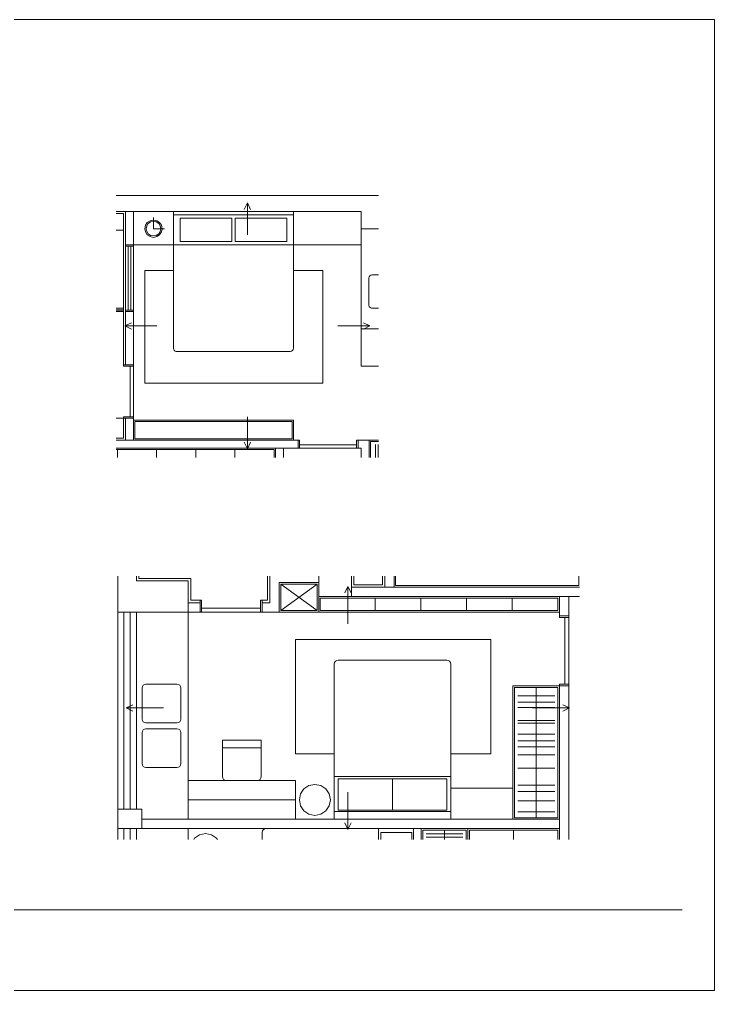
# Model space of a CAD drawing. Header units: millimetres. Extents: x -79780 to 76600, y 220 to 11660.
# Drawn here: x -51590 to -43400, y 220 to 11660 of the extents above; entities that cross this region are included whole.
import ezdxf

# ---------------------------------------------------------------- set-up
doc = ezdxf.new("R2010")
doc.units = ezdxf.units.MM
for name, color, linetype, lineweight, plot in [('DETAIL', 8, 'CONTINUOUS', 0, False), ('DIM', 4, 'CONTINUOUS', 0, False), ('FRAME', 8, 'CONTINUOUS', 0, False)]:
    doc.layers.add(name, color=color, linetype=linetype, lineweight=lineweight, plot=plot)

msp = doc.modelspace()

# ---------------------------------------------------------------- linework, layer by layer
at = {"layer": 'DETAIL'}
for p, q in [((-50450, 9584), (-47358, 9584)), ((-50450, 9584), (-47358, 9584)), ((-50450, 9396), (-47562, 9396)), ((-47562, 9396), (-50450, 9396)), ((-50246, 9396), (-50340, 9396)), ((-50340, 9396), (-50340, 9004)), ((-50246, 9004), (-50246, 9396)), ((-49775, 9396), (-50246, 9396)), ((-50246, 9396), (-50246, 9004)), ((-48362, 9396), (-49775, 9396)), ((-49775, 9396), (-49775, 7787)), ((-49775, 9004), (-49775, 9396)), ((-48362, 7787), (-48362, 9396)), ((-47562, 9396), (-48362, 9396)), ((-48362, 9396), (-48362, 9004)), ((-47562, 9396), (-47562, 9192)), ((-47562, 9192), (-47562, 9396)), ((-47562, 9004), (-47562, 9396)), ((-50364, 9372), (-50450, 9372)), ((-50450, 9372), (-50364, 9372)), ((-50364, 9176), (-50364, 9372)), ((-50364, 9372), (-50364, 7591)), ((-50105, 9235), (-50083, 9267)), ((-50083, 9267), (-50050, 9289)), ((-50072, 9256), (-50044, 9275)), ((-50050, 9289), (-50011, 9297)), ((-50044, 9275), (-50011, 9282)), ((-50011, 9195), (-50011, 9327)), ((-50011, 9297), (-49971, 9289)), ((-50011, 9282), (-49977, 9275)), ((-49977, 9275), (-49949, 9256)), ((-49971, 9289), (-49938, 9267)), ((-49938, 9267), (-49916, 9235)), ((-49775, 9357), (-48362, 9357)), ((-49697, 9043), (-49697, 9317)), ((-49697, 9317), (-49088, 9317)), ((-49088, 9317), (-49088, 9043)), ((-48441, 9317), (-49049, 9317)), ((-49049, 9317), (-49049, 9043)), ((-48441, 9043), (-48441, 9317)), ((-50450, 9176), (-50364, 9176)), ((-50113, 9195), (-50105, 9235)), ((-50105, 9156), (-50113, 9195)), ((-50083, 9123), (-50105, 9156)), ((-50097, 9195), (-50090, 9229)), ((-50090, 9162), (-50097, 9195)), ((-50090, 9229), (-50072, 9256)), ((-50072, 9134), (-50090, 9162)), ((-50011, 9195), (-49879, 9195)), ((-49949, 9256), (-49931, 9229)), ((-49931, 9162), (-49949, 9134)), ((-49916, 9156), (-49938, 9123)), ((-49931, 9229), (-49924, 9195)), ((-49924, 9195), (-49931, 9162)), ((-49916, 9235), (-49908, 9195)), ((-49908, 9195), (-49916, 9156)), ((-47562, 9192), (-47476, 9192)), ((-47358, 9192), (-47562, 9192)), ((-47358, 9192), (-47562, 9192)), ((-47562, 9192), (-47562, 8015)), ((-47358, 9192), (-47476, 9192)), ((-50050, 9101), (-50083, 9123)), ((-50044, 9116), (-50072, 9134)), ((-50011, 9093), (-50050, 9101)), ((-50011, 9109), (-50044, 9116)), ((-49977, 9116), (-50011, 9109)), ((-49971, 9101), (-50011, 9093)), ((-49949, 9134), (-49977, 9116)), ((-49938, 9123), (-49971, 9101)), ((-49088, 9043), (-49697, 9043)), ((-49049, 9043), (-48441, 9043)), ((-50246, 9004), (-50340, 9004)), ((-50340, 9004), (-50246, 9004)), ((-50340, 9004), (-50246, 9004)), ((-50340, 8988), (-50340, 9004)), ((-50246, 8988), (-50340, 8988)), ((-50340, 8988), (-50340, 8234)), ((-50246, 8988), (-50340, 8988)), ((-50309, 8988), (-50277, 8988)), ((-50309, 8234), (-50309, 8988)), ((-50277, 8988), (-50277, 8234)), ((-50246, 9004), (-50246, 8988)), ((-50246, 9004), (-49775, 9004)), ((-50246, 8234), (-50246, 8988)), ((-49775, 9004), (-48362, 9004)), ((-48362, 9004), (-47562, 9004)), ((-50112, 7375), (-50112, 8703)), ((-50112, 8703), (-49775, 8703)), ((-48362, 8703), (-48016, 8703)), ((-48016, 8703), (-48016, 7375)), ((-47471, 8627), (-47474, 8612)), ((-47474, 8612), (-47474, 8298)), ((-47463, 8639), (-47471, 8627)), ((-47450, 8648), (-47463, 8639)), ((-47435, 8651), (-47450, 8648)), ((-47358, 8651), (-47435, 8651)), ((-50364, 8258), (-50450, 8258)), ((-50450, 8238), (-50364, 8238)), ((-50364, 8238), (-50364, 8223)), ((-47474, 8298), (-47474, 8290)), ((-47474, 8290), (-47471, 8283)), ((-47471, 8283), (-47468, 8276)), ((-47468, 8276), (-47463, 8270)), ((-47463, 8270), (-47457, 8265)), ((-47457, 8265), (-47450, 8261)), ((-47450, 8261), (-47443, 8259)), ((-47443, 8259), (-47435, 8258)), ((-47435, 8258), (-47358, 8258)), ((-50364, 8223), (-50450, 8223)), ((-50364, 8219), (-50450, 8219)), ((-50340, 8234), (-50246, 8234)), ((-50340, 8234), (-50246, 8234)), ((-50340, 8219), (-50340, 8234)), ((-50246, 8219), (-50340, 8219)), ((-50340, 8219), (-50340, 7591)), ((-50246, 8219), (-50340, 8219)), ((-50277, 8234), (-50309, 8234)), ((-50246, 8234), (-50246, 8219)), ((-50246, 7591), (-50246, 8219)), ((-47562, 7575), (-47562, 8015)), ((-47562, 8015), (-47358, 8015)), ((-47562, 8015), (-47358, 8015)), ((-47562, 7575), (-47562, 8015)), ((-47562, 8015), (-47358, 8015)), ((-49775, 7787), (-49774, 7779)), ((-49774, 7779), (-49772, 7772)), ((-48365, 7772), (-48362, 7787)), ((-49772, 7772), (-49768, 7765)), ((-49768, 7765), (-49764, 7759)), ((-49764, 7759), (-49758, 7754)), ((-49758, 7754), (-49751, 7751)), ((-49751, 7751), (-49744, 7749)), ((-49744, 7749), (-49736, 7748)), ((-49736, 7748), (-48402, 7748)), ((-48402, 7748), (-48386, 7751)), ((-48386, 7751), (-48374, 7759)), ((-48374, 7759), (-48365, 7772)), ((-50246, 7591), (-50364, 7591)), ((-50364, 7591), (-50364, 7575)), ((-50364, 7575), (-50246, 7575)), ((-50246, 7591), (-50340, 7591)), ((-50340, 7591), (-50246, 7591)), ((-50285, 7575), (-50246, 7575)), ((-50285, 6979), (-50285, 7575)), ((-50246, 7575), (-50246, 7591)), ((-50246, 7575), (-50246, 6979)), ((-47358, 7575), (-47562, 7575)), ((-47358, 7575), (-47562, 7575)), ((-48016, 7375), (-50112, 7375)), ((-50246, 6979), (-50364, 6979)), ((-50364, 6979), (-50364, 6963)), ((-50246, 6979), (-50285, 6979)), ((-50246, 6963), (-50246, 6979)), ((-50450, 6963), (-50364, 6963)), ((-50364, 6963), (-50246, 6963)), ((-50364, 6963), (-50364, 6728)), ((-50364, 6963), (-50364, 6728)), ((-50246, 6963), (-50340, 6963)), ((-50340, 6963), (-50340, 6704)), ((-50246, 6704), (-50246, 6963)), ((-48362, 6939), (-50246, 6939)), ((-50246, 6939), (-50246, 6704)), ((-48378, 6924), (-50230, 6924)), ((-50230, 6924), (-50230, 6720)), ((-48378, 6720), (-48378, 6924)), ((-48362, 6704), (-48362, 6939)), ((-50364, 6728), (-50450, 6728)), ((-50364, 6728), (-50450, 6728)), ((-48307, 6704), (-50450, 6704)), ((-50340, 6704), (-50246, 6704)), ((-50246, 6704), (-48362, 6704)), ((-50230, 6720), (-48378, 6720)), ((-48307, 6610), (-48307, 6704)), ((-48307, 6610), (-48307, 6704)), ((-48307, 6704), (-48307, 6610)), ((-48292, 6704), (-48307, 6704)), ((-48292, 6610), (-48292, 6704)), ((-48292, 6610), (-48292, 6649)), ((-48292, 6649), (-47617, 6649)), ((-47617, 6704), (-47617, 6610)), ((-47601, 6704), (-47617, 6704)), ((-47617, 6649), (-47617, 6610)), ((-47601, 6610), (-47601, 6704)), ((-47468, 6704), (-47601, 6704)), ((-47601, 6704), (-47601, 6610)), ((-47601, 6610), (-47601, 6704)), ((-47358, 6704), (-47468, 6704)), ((-47468, 6704), (-47468, 6500)), ((-47468, 6500), (-47468, 6704)), ((-47358, 6688), (-47452, 6688)), ((-47452, 6688), (-47452, 6500)), ((-47396, 6654), (-47396, 6500)), ((-47365, 6654), (-47365, 6500)), ((-48574, 6610), (-50450, 6610)), ((-50450, 6610), (-48307, 6610)), ((-48590, 6594), (-50450, 6594)), ((-50436, 6500), (-50436, 6594)), ((-49974, 6500), (-49974, 6594)), ((-49513, 6500), (-49513, 6594)), ((-49051, 6500), (-49051, 6594)), ((-48590, 6500), (-48590, 6594)), ((-48574, 6500), (-48574, 6610)), ((-48574, 6610), (-48480, 6610)), ((-48574, 6500), (-48574, 6610)), ((-48480, 6610), (-48480, 6500)), ((-48307, 6610), (-48292, 6610)), ((-47617, 6610), (-48292, 6610)), ((-47617, 6610), (-47601, 6610)), ((-47601, 6610), (-47562, 6610)), ((-47562, 6610), (-47562, 6500)), ((-50432, 5100), (-50432, 4679)), ((-50432, 5100), (-50432, 4679)), ((-50212, 5045), (-50212, 5100)), ((-50212, 5045), (-50212, 5100)), ((-49600, 5045), (-50212, 5045)), ((-49600, 5045), (-50212, 5045)), ((-50185, 5100), (-50185, 5073)), ((-50185, 5073), (-49572, 5073)), ((-49600, 4679), (-49600, 5045)), ((-49600, 4679), (-49600, 5045)), ((-49572, 5073), (-49572, 4817)), ((-48667, 4817), (-48667, 5100)), ((-48639, 5100), (-48639, 4789)), ((-48063, 4862), (-48063, 5100)), ((-48063, 4862), (-48063, 5100)), ((-48063, 5027), (-48063, 5100)), ((-47679, 5100), (-47679, 4862)), ((-47679, 5100), (-47679, 4862)), ((-47652, 4999), (-47652, 5100)), ((-47652, 4999), (-47652, 5100)), ((-47313, 5100), (-47313, 4999)), ((-47313, 5100), (-47313, 4999)), ((-47286, 5100), (-47286, 4972)), ((-47176, 4972), (-47176, 5100)), ((-47176, 5100), (-47176, 4972)), ((-47158, 5100), (-47158, 4990)), ((-45000, 4990), (-45000, 5100)), ((-48063, 5027), (-48530, 5027)), ((-48530, 5027), (-48530, 4679)), ((-48530, 4679), (-48530, 5027)), ((-48530, 5027), (-48063, 5027)), ((-48082, 5009), (-48511, 5009)), ((-48511, 5009), (-48511, 4698)), ((-48082, 5009), (-48511, 4698)), ((-48511, 5009), (-48082, 4698)), ((-48082, 4698), (-48082, 5009)), ((-48063, 4679), (-48063, 5027)), ((-44991, 4972), (-47679, 4972)), ((-47679, 4972), (-47679, 4862)), ((-47313, 4999), (-47652, 4999)), ((-47313, 4999), (-47652, 4999)), ((-47286, 4972), (-47176, 4972)), ((-47176, 4972), (-44991, 4972)), ((-47158, 4990), (-45000, 4990)), ((-49572, 4817), (-49462, 4817)), ((-49462, 4817), (-49462, 4679)), ((-49444, 4817), (-49462, 4817)), ((-49444, 4679), (-49444, 4817)), ((-48749, 4817), (-48749, 4679)), ((-48731, 4817), (-48749, 4817)), ((-48731, 4679), (-48731, 4817)), ((-48731, 4817), (-48667, 4817)), ((-47679, 4862), (-48063, 4862)), ((-47679, 4862), (-48063, 4862)), ((-45228, 4862), (-48063, 4862)), ((-48063, 4862), (-48063, 4679)), ((-45247, 4844), (-48045, 4844)), ((-48045, 4844), (-48045, 4698)), ((-47679, 4862), (-44991, 4862)), ((-47398, 4698), (-47398, 4844)), ((-46860, 4698), (-46860, 4844)), ((-46322, 4698), (-46322, 4844)), ((-45784, 4698), (-45784, 4844)), ((-45247, 4698), (-45247, 4844)), ((-45228, 4634), (-45228, 4862)), ((-45228, 4862), (-45119, 4862)), ((-45228, 4679), (-45228, 4862)), ((-45119, 4862), (-45119, 4634)), ((-49462, 4789), (-49600, 4789)), ((-49600, 4789), (-49600, 4679)), ((-49462, 4679), (-49462, 4789)), ((-49462, 4679), (-49462, 4789)), ((-49444, 4679), (-49444, 4725)), ((-49444, 4725), (-48749, 4725)), ((-48749, 4725), (-48749, 4679)), ((-48731, 4789), (-48731, 4679)), ((-48639, 4789), (-48731, 4789)), ((-48511, 4698), (-48082, 4698)), ((-48045, 4698), (-45247, 4698)), ((-49600, 4679), (-50432, 4679)), ((-50432, 2357), (-50432, 4679)), ((-50432, 4679), (-49600, 4679)), ((-50359, 2357), (-50359, 4679)), ((-50285, 2357), (-50285, 4679)), ((-50212, 2357), (-50212, 4679)), ((-50212, 4679), (-50029, 4679)), ((-49600, 4679), (-50212, 4679)), ((-50212, 4679), (-50212, 2357)), ((-49600, 4679), (-50212, 4679)), ((-49600, 2238), (-49600, 4679)), ((-49600, 4679), (-49462, 4679)), ((-49462, 4679), (-49444, 4679)), ((-48749, 4679), (-49444, 4679)), ((-48749, 4679), (-48731, 4679)), ((-48731, 4679), (-48530, 4679)), ((-48530, 4679), (-48063, 4679)), ((-48063, 4679), (-45228, 4679)), ((-45228, 4634), (-45119, 4634)), ((-45119, 4634), (-45228, 4634)), ((-45119, 4634), (-45228, 4634)), ((-45228, 4634), (-45228, 4615)), ((-45228, 4615), (-45119, 4615)), ((-45164, 4615), (-45119, 4615)), ((-45164, 3829), (-45164, 4615)), ((-45119, 4615), (-45119, 4634)), ((-45119, 4615), (-45119, 3829)), ((-48336, 3007), (-48336, 4356)), ((-48336, 4356), (-46038, 4356)), ((-46038, 4356), (-46038, 3007)), ((-47877, 4084), (-47880, 4067)), ((-47880, 4067), (-47880, 2238)), ((-47867, 4099), (-47877, 4084)), ((-47852, 4109), (-47867, 4099)), ((-47835, 4112), (-47852, 4109)), ((-46554, 4112), (-47835, 4112)), ((-46537, 4109), (-46554, 4112)), ((-46522, 4099), (-46537, 4109)), ((-46512, 4084), (-46522, 4099)), ((-46509, 4067), (-46512, 4084)), ((-46509, 2238), (-46509, 4067)), ((-50141, 3802), (-50145, 3784)), ((-50145, 3784), (-50145, 3419)), ((-50132, 3817), (-50141, 3802)), ((-50117, 3826), (-50132, 3817)), ((-50099, 3830), (-50117, 3826)), ((-49734, 3830), (-50099, 3830)), ((-49716, 3826), (-49734, 3830)), ((-49701, 3817), (-49716, 3826)), ((-49691, 3802), (-49701, 3817)), ((-49688, 3784), (-49691, 3802)), ((-49688, 3419), (-49688, 3784)), ((-45228, 3811), (-45777, 3811)), ((-45777, 3811), (-45777, 2238)), ((-45777, 3811), (-45228, 3811)), ((-45777, 2238), (-45777, 3811)), ((-45759, 3792), (-45247, 3792)), ((-45759, 2256), (-45759, 3792)), ((-45503, 3792), (-45503, 2256)), ((-45247, 3792), (-45247, 2256)), ((-45119, 3829), (-45228, 3829)), ((-45228, 3829), (-45228, 3811)), ((-45228, 3811), (-45119, 3811)), ((-45228, 3811), (-45228, 2238)), ((-45119, 3811), (-45228, 3811)), ((-45228, 3811), (-45228, 2000)), ((-45228, 3811), (-45119, 3811)), ((-45119, 3829), (-45164, 3829)), ((-45119, 3811), (-45119, 3829)), ((-45119, 2000), (-45119, 3811)), ((-45717, 3692), (-45281, 3692)), ((-45717, 3619), (-45281, 3619)), ((-45717, 3555), (-45281, 3555)), ((-50145, 3419), (-50141, 3401)), ((-50141, 3401), (-50132, 3386)), ((-50132, 3386), (-50117, 3376)), ((-50117, 3376), (-50099, 3373)), ((-50099, 3373), (-49734, 3373)), ((-49734, 3373), (-49716, 3376)), ((-49716, 3376), (-49701, 3386)), ((-49701, 3386), (-49691, 3401)), ((-49691, 3401), (-49688, 3419)), ((-45717, 3402), (-45281, 3402)), ((-45717, 3369), (-45281, 3369)), ((-50141, 3277), (-50145, 3259)), ((-50145, 3259), (-50145, 2893)), ((-50132, 3291), (-50141, 3277)), ((-50117, 3301), (-50132, 3291)), ((-50099, 3304), (-50117, 3301)), ((-49734, 3304), (-50099, 3304)), ((-49716, 3301), (-49734, 3304)), ((-49701, 3291), (-49716, 3301)), ((-49691, 3277), (-49701, 3291)), ((-49688, 3259), (-49691, 3277)), ((-49688, 2893), (-49688, 3259)), ((-45717, 3239), (-45281, 3239)), ((-49197, 2741), (-49197, 3171)), ((-49197, 3171), (-48740, 3171)), ((-48740, 3171), (-48740, 2741)), ((-45717, 3163), (-45281, 3163)), ((-45717, 3093), (-45281, 3093)), ((-49197, 3079), (-48740, 3079)), ((-47880, 3007), (-48336, 3007)), ((-46038, 3007), (-46509, 3007)), ((-45717, 2997), (-45281, 2997)), ((-50145, 2893), (-50141, 2875)), ((-50141, 2875), (-50132, 2861)), ((-50132, 2861), (-50117, 2851)), ((-49716, 2851), (-49701, 2861)), ((-49701, 2861), (-49691, 2875)), ((-49691, 2875), (-49688, 2893)), ((-50117, 2851), (-50099, 2847)), ((-50099, 2847), (-49734, 2847)), ((-49734, 2847), (-49716, 2851)), ((-45717, 2838), (-45281, 2838)), ((-49600, 2695), (-48338, 2695)), ((-49600, 2238), (-49600, 2695)), ((-49194, 2723), (-49197, 2741)), ((-49184, 2708), (-49194, 2723)), ((-49169, 2699), (-49184, 2708)), ((-49151, 2695), (-49169, 2699)), ((-48786, 2695), (-49151, 2695)), ((-48768, 2699), (-48786, 2695)), ((-48753, 2708), (-48768, 2699)), ((-48744, 2723), (-48753, 2708)), ((-48740, 2741), (-48744, 2723)), ((-48338, 2695), (-48338, 2238)), ((-48238, 2596), (-48180, 2635)), ((-48180, 2635), (-48109, 2649)), ((-48109, 2649), (-48038, 2635)), ((-48038, 2635), (-47980, 2596)), ((-47880, 2741), (-46509, 2741)), ((-47195, 2713), (-47835, 2713)), ((-47835, 2713), (-47835, 2347)), ((-46554, 2713), (-47195, 2713)), ((-47195, 2713), (-47195, 2347)), ((-47195, 2347), (-47195, 2713)), ((-46554, 2347), (-46554, 2713)), ((-45717, 2638), (-45281, 2638)), ((-48292, 2466), (-48278, 2538)), ((-48278, 2538), (-48238, 2596)), ((-47980, 2596), (-47940, 2538)), ((-47940, 2538), (-47926, 2466)), ((-45777, 2604), (-46509, 2604)), ((-46509, 2604), (-46509, 2238)), ((-45777, 2238), (-45777, 2604)), ((-45717, 2565), (-45281, 2565)), ((-49600, 2466), (-48338, 2466)), ((-49600, 2238), (-49600, 2466)), ((-48338, 2466), (-48338, 2238)), ((-48278, 2395), (-48292, 2466)), ((-47926, 2466), (-47940, 2395)), ((-45717, 2456), (-45281, 2456)), ((-50432, 2357), (-50148, 2357)), ((-50432, 2128), (-50432, 2357)), ((-50432, 2357), (-50148, 2357)), ((-50432, 2128), (-50432, 2357)), ((-50212, 2357), (-50148, 2357)), ((-50148, 2357), (-50148, 2128)), ((-50148, 2357), (-50148, 2128)), ((-50148, 2357), (-50148, 2238)), ((-48238, 2337), (-48278, 2395)), ((-48180, 2298), (-48238, 2337)), ((-48109, 2283), (-48180, 2298)), ((-48038, 2298), (-48109, 2283)), ((-47980, 2337), (-48038, 2298)), ((-47940, 2395), (-47980, 2337)), ((-47880, 2329), (-46509, 2329)), ((-47835, 2347), (-47195, 2347)), ((-47195, 2347), (-46554, 2347)), ((-45717, 2326), (-45281, 2326)), ((-50148, 2238), (-45228, 2238)), ((-50148, 2128), (-50148, 2238)), ((-50148, 2238), (-49600, 2238)), ((-48338, 2238), (-49600, 2238)), ((-48338, 2238), (-49600, 2238)), ((-47880, 2238), (-46509, 2238)), ((-46509, 2238), (-45777, 2238)), ((-45228, 2238), (-45777, 2238)), ((-45247, 2256), (-45759, 2256)), ((-45228, 2238), (-45228, 2128)), ((-50432, 2000), (-50432, 2128)), ((-50148, 2128), (-50432, 2128)), ((-50148, 2128), (-50432, 2128)), ((-50359, 2000), (-50359, 2128)), ((-50285, 2000), (-50285, 2128)), ((-50212, 2000), (-50212, 2128)), ((-50212, 2000), (-50212, 2128)), ((-50212, 2128), (-49600, 2128)), ((-45228, 2128), (-50148, 2128)), ((-49600, 2128), (-49600, 2000)), ((-49469, 2054), (-49398, 2069)), ((-49398, 2069), (-49326, 2054)), ((-48727, 2100), (-48731, 2082)), ((-48731, 2082), (-48731, 2000)), ((-48717, 2115), (-48727, 2100)), ((-48703, 2124), (-48717, 2115)), ((-48685, 2128), (-48703, 2124)), ((-46856, 2128), (-48685, 2128)), ((-47359, 2000), (-47359, 2128)), ((-46966, 2082), (-47332, 2082)), ((-47332, 2082), (-47332, 2000)), ((-46966, 2000), (-46966, 2082)), ((-46948, 2000), (-46948, 2128)), ((-46856, 2000), (-46856, 2128)), ((-46856, 2128), (-46308, 2128)), ((-46856, 2000), (-46856, 2128)), ((-46838, 2000), (-46838, 2110)), ((-46838, 2110), (-46326, 2110)), ((-46796, 2068), (-46367, 2068)), ((-46582, 2000), (-46582, 2110)), ((-46326, 2110), (-46326, 2000)), ((-46308, 2128), (-46308, 2000)), ((-45228, 2128), (-46308, 2128)), ((-46308, 2128), (-46308, 2000)), ((-45247, 2110), (-46289, 2110)), ((-46289, 2110), (-46289, 2000)), ((-45768, 2000), (-45768, 2110)), ((-45247, 2000), (-45247, 2110)), ((-45228, 2000), (-45228, 2128)), ((-49537, 2000), (-49527, 2015)), ((-49527, 2015), (-49469, 2054)), ((-49326, 2054), (-49268, 2015)), ((-49268, 2015), (-49258, 2000)), ((-46796, 2029), (-46367, 2029))]:
    msp.add_line(p, q, dxfattribs=at)
at = {"layer": 'DIM'}
for p, q in [((-48904, 9498), (-48941, 9421)), ((-48904, 9121), (-48904, 9498)), ((-48904, 9498), (-48867, 9421)), ((-50348, 8050), (-50271, 8087)), ((-49971, 8050), (-50348, 8050)), ((-50348, 8050), (-50271, 8013)), ((-47837, 8050), (-47460, 8050)), ((-47460, 8050), (-47536, 8087)), ((-47460, 8050), (-47536, 8013)), ((-48904, 6979), (-48904, 6602)), ((-48904, 6602), (-48941, 6679)), ((-48904, 6602), (-48867, 6679)), ((-47720, 4981), (-47757, 4905)), ((-47720, 4542), (-47720, 4981)), ((-47720, 4981), (-47683, 4905)), ((-50331, 3550), (-50255, 3587)), ((-49892, 3550), (-50331, 3550)), ((-50331, 3550), (-50255, 3513)), ((-45549, 3550), (-45110, 3550)), ((-45110, 3550), (-45186, 3587)), ((-45110, 3550), (-45186, 3513)), ((-47720, 2558), (-47720, 2119)), ((-47720, 2119), (-47757, 2195)), ((-47720, 2119), (-47683, 2195))]:
    msp.add_line(p, q, dxfattribs=at)
at = {"layer": 'FRAME'}
for p, q in [((-43400, 11660), (-59780, 11660)), ((-43400, 220), (-43400, 11660)), ((-59400, 1170), (-43780, 1170)), ((-59780, 220), (-43400, 220))]:
    msp.add_line(p, q, dxfattribs=at)

doc.saveas('drawing.dxf')
